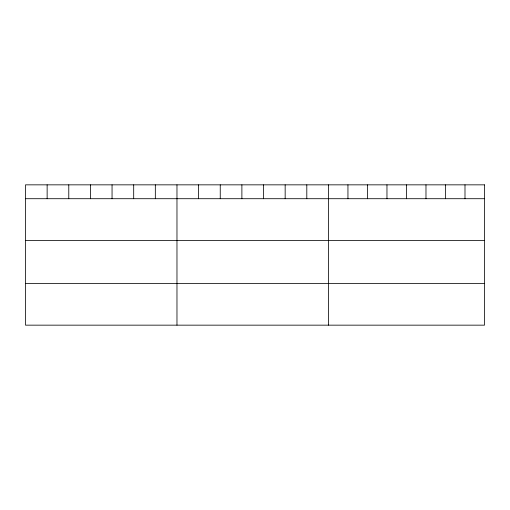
<?xml version="1.0" encoding="UTF-8"?>
<svg xmlns="http://www.w3.org/2000/svg" width="510" height="510" viewBox="0 0 510 510"><rect width="100%" height="100%" fill="white"/><g stroke="black" fill="none" stroke-linecap="round" stroke-linejoin="round"><path stroke-width="0.76" d="M25.5 198.709L484.5 198.709M25.5 240.44L484.5 240.44M25.5 283.433L484.5 283.433M464.992 184.843L464.992 198.709M445.485 184.843L445.485 198.709M425.978 184.843L425.978 198.709M406.47 184.843L406.47 198.709M386.962 184.843L386.962 198.709M367.455 184.843L367.455 198.709M347.947 184.843L347.947 198.709M328.44 184.843L328.44 325.157M306.803 184.843L306.803 198.709M285.16 184.843L285.16 198.709M263.523 184.843L263.523 198.709M241.887 184.843L241.887 198.709M220.25 184.843L220.25 198.709M198.607 184.843L198.607 198.709M176.97 184.843L176.97 325.157M155.333 184.843L155.333 198.709M133.69 184.843L133.69 198.709M112.053 184.843L112.053 198.709M90.417 184.843L90.417 198.709M68.78 184.843L68.78 198.709M47.137 184.843L47.137 198.709M484.5 184.843L25.5 184.843L25.5 325.157L484.5 325.157L484.5 184.843"/></g></svg>
